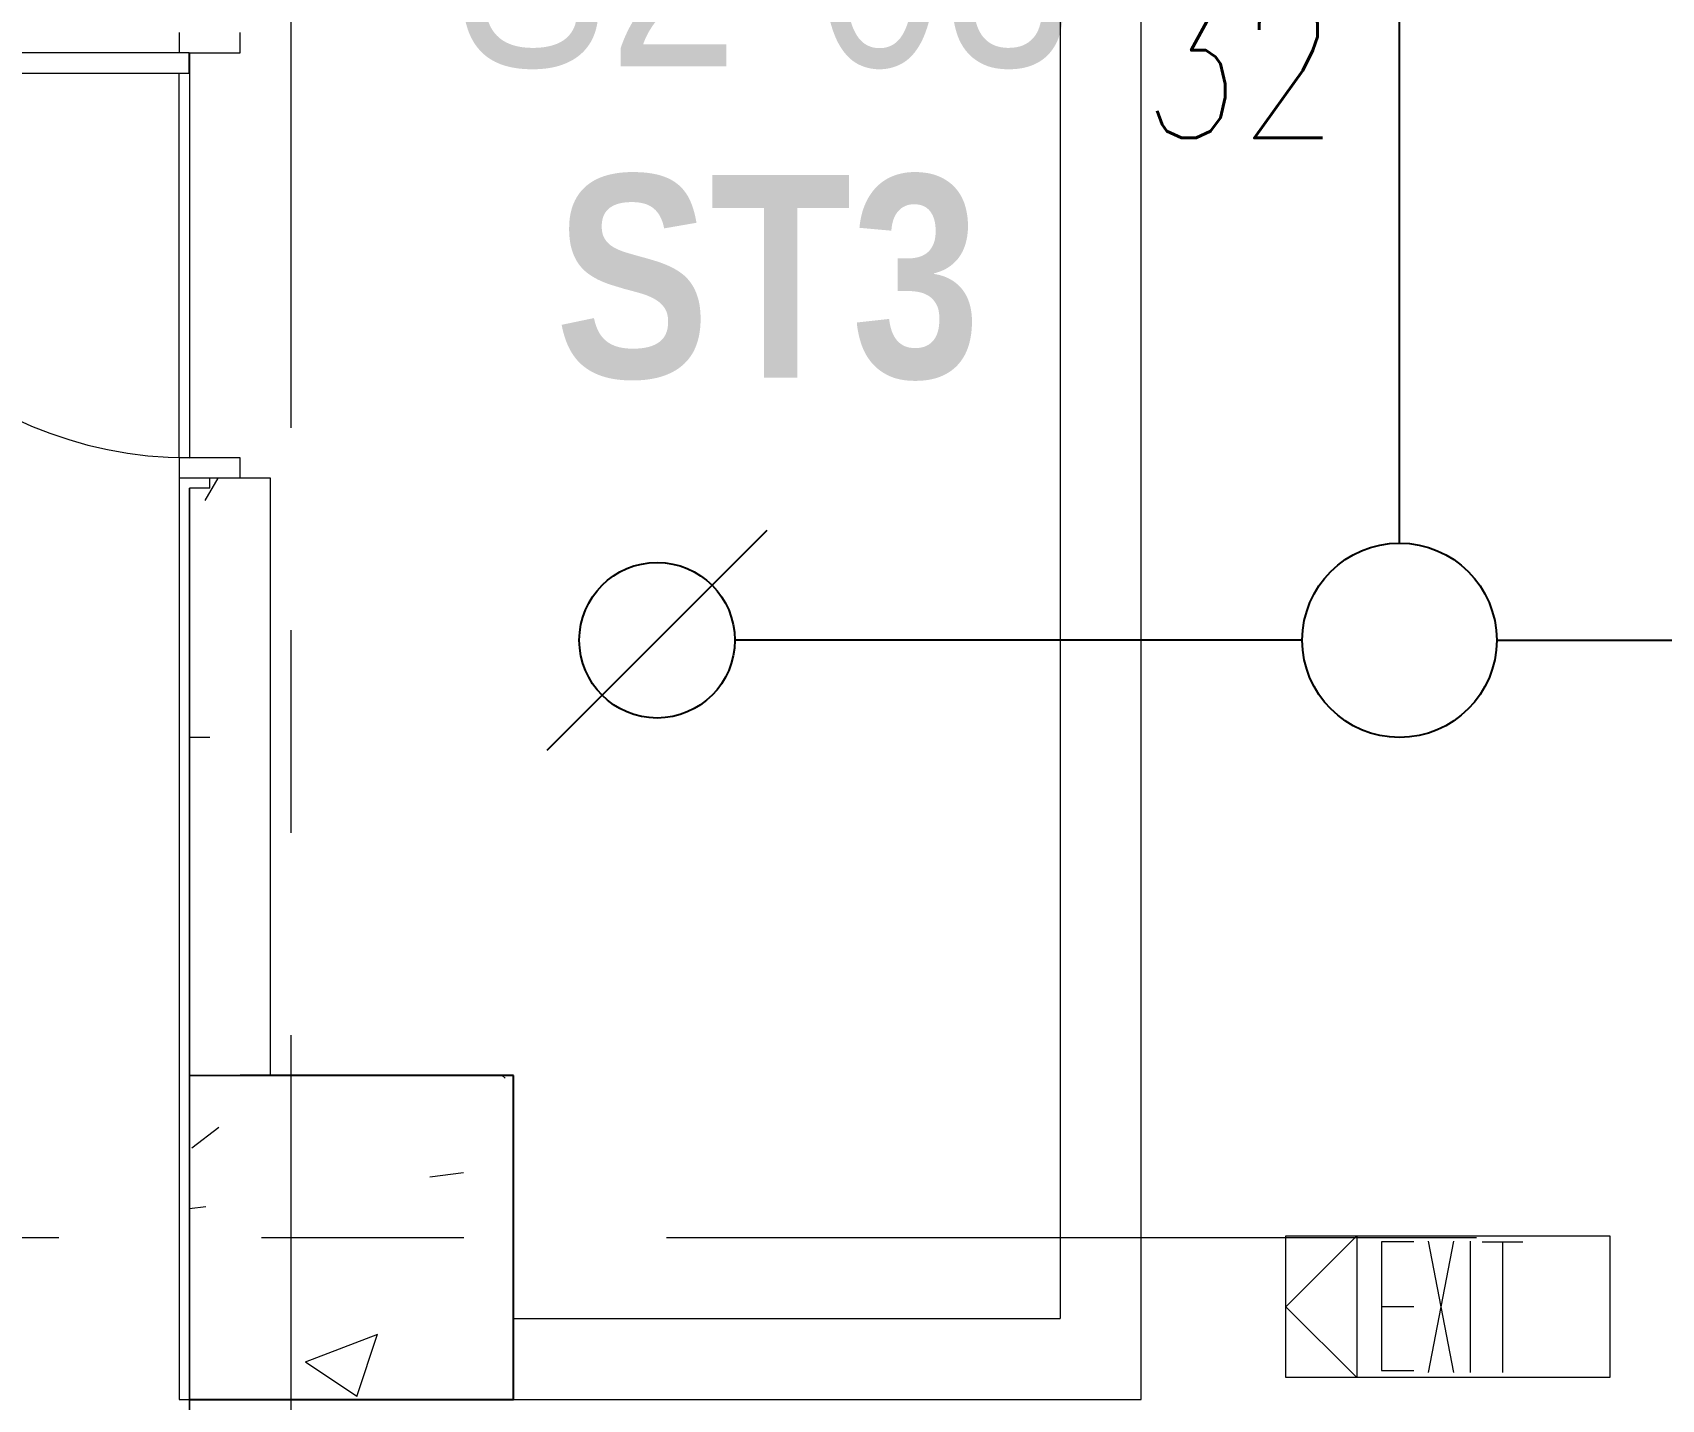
# Model space of a CAD drawing. Header units: millimetres. Extents: x -282761 to 137668, y -273845 to 94451.
# Drawn here: x 81568 to 85590, y -32425 to -29050 of the extents above; entities that cross this region are included whole.
import ezdxf

# ---------------------------------------------------------------- set-up
doc = ezdxf.new("R2010")
doc.units = ezdxf.units.MM
doc.linetypes.add('BLK_2 - 1ST__2ND_STOREY_PLAN-archi clean_11 SEPT 2024$0$IDA - Grid Line', pattern=[3500, 2000, -500, 500, -500])
for name, color, linetype, lineweight in [('BLK_2 - 1ST__2ND_STOREY_PLAN-archi clean_11 SEPT 2024$0$0-1', 8, 'Continuous', 5), ('BLK_2 - 1ST__2ND_STOREY_PLAN-archi clean_11 SEPT 2024$0$1599_DB_A_BLK2_HQ_R21-2ND STOREY 20230517--$0$A-_DETA----_ED-1', 8, 'Continuous', 9), ('BLK_2 - 1ST__2ND_STOREY_PLAN-archi clean_11 SEPT 2024$0$1599_DB_A_BLK2_HQ_R21-2ND STOREY 20230517--$0$A-_DOOR----_E-1', 8, 'Continuous', 9), ('BLK_2 - 1ST__2ND_STOREY_PLAN-archi clean_11 SEPT 2024$0$1599_DB_A_BLK2_HQ_R21-2ND STOREY 20230517--$0$E-_LIGT----_E', 8, 'Continuous', 9), ('BLK_2 - 1ST__2ND_STOREY_PLAN-archi clean_11 SEPT 2024$0$1599_DB_A_BLK2_HQ_R21-2ND STOREY 20230517--$0$S-_COLN----_E', 8, 'Continuous', 9), ('BLK_2 - 1ST__2ND_STOREY_PLAN-archi clean_11 SEPT 2024$0$_CATCHMENT_DRAIN', 8, 'Continuous', 0), ('BLK_2 - 1ST__2ND_STOREY_PLAN-archi clean_11 SEPT 2024$0$A-_FLOR----_E', 8, 'Continuous', 9), ('BLK_2 - 1ST__2ND_STOREY_PLAN-archi clean_11 SEPT 2024$0$A-_WALLPRTN_E-1', 8, 'Continuous', 18), ('BLK_2 - 1ST__2ND_STOREY_PLAN-archi clean_11 SEPT 2024$0$S-_ANOTGRID_E-1', 8, 'BLK_2 - 1ST__2ND_STOREY_PLAN-archi clean_11 SEPT 2024$0$IDA - Grid Line', 9), ('BLK_2 - 1ST__2ND_STOREY_PLAN-archi clean_11 SEPT 2024$0$S-_COLN----_E-1', 8, 'Continuous', 25), ('BLK_2 - 1ST__2ND_STOREY_PLAN-archi clean_11 SEPT 2024$0$S-_COLN----_E-2', 8, 'Continuous', 9)]:
    doc.layers.add(name, color=color, linetype=linetype, lineweight=lineweight)
for name, color, linetype in [('M-_FIRESPRK_T-', 7, 'Continuous'), ('M-_SPRK-EXP_E-N', 1, 'Continuous'), ('M-_SPRKPIEX_E-', 1, 'Continuous'), ('ROOMNAME', 7, 'Continuous')]:
    doc.layers.add(name, color=color, linetype=linetype)
doc.styles.add('BLK_2 - 1ST__2ND_STOREY_PLAN_12  JUNE 2024$0$Arial Narrow_2', font='ARIALN.TTF', dxfattribs={"height": 500})
doc.styles.add('BLK_2 - 1ST__2ND_STOREY_PLAN_12  JUNE 2024$0$Arial Narrow_B_2', font='ARIALNB.TTF', dxfattribs={"height": 500})
doc.styles.add('Simplex', font='SIMPLEX.shx', dxfattribs={"width": 0.8, "height": 2.5})
pattern_1 = [(0, (-41522.25, -42727.71), (1016, 254), [83.82, -678.18, 83.82, -678.18, -4064]), (0, (-41522.25, -42727.71), (1016, 254), [-1524, 83.82, -1440.18, 83.82, -678.18, -1778]), (0, (-41522.25, -42727.71), (1016, 254), [-3810, 83.82, -424.18, 83.82, -1186.18]), (120, (-41141.25, -42600.71), (-727.9705, 752.8818), [83.82, -678.18, 83.82, -678.18, -4064]), (120, (-41141.25, -42600.71), (-727.9705, 752.8818), [-1524, 83.82, -1440.18, 83.82, -678.18, -1778]), (120, (-41141.25, -42600.71), (-727.9705, 752.8818), [-3810, 83.82, -424.18, 83.82, -1186.18]), (240, (-41014.25, -42092.71), (-288.0295, -1006.8818), [83.82, -678.18, 83.82, -678.18, -4064]), (240, (-41014.25, -42092.71), (-288.0295, -1006.8818), [-1524, 83.82, -1440.18, 83.82, -678.18, -1778]), (240, (-41014.25, -42092.71), (-288.0295, -1006.8818), [-3810, 83.82, -424.18, 83.82, -1186.18])]

# ---------------------------------------------------------------- blocks, each defined once
blk = doc.blocks.new('fire0101')
at = {"color": 0, "linetype": 'Continuous'}
blk.add_circle((0, 0), 100, dxfattribs=at)
blk = doc.blocks.new('FIRE0107')
at = {"layer": 'M-_SPRK-EXP_E-N'}
blk.add_line((-212.1, -212.1), (212.1, 212.1), dxfattribs=at)
blk.add_circle((0, 0), 150, dxfattribs=at)
blk = doc.blocks.new('BLK_2 - 1ST__2ND_STOREY_PLAN-archi clean_11 SEPT 2024$0$1599_DB_A_BLK2_HQ_R21_rvt-2-BLK 2 2ND STOREY PLAN')
at = {"layer": 'BLK_2 - 1ST__2ND_STOREY_PLAN-archi clean_11 SEPT 2024$0$S-_COLN----_E-2'}
h = blk.add_hatch(dxfattribs=at)
h.set_pattern_fill('FP_40', color=256, style=0, pattern_type=2)
h.set_pattern_definition([(50, (0, 0), (1821.841, -159.39), [190.5, -2095.5]), (355, (0, 0), (-352.428, 1910.567), [152.4, -1676.4]), (100.451, (151.8, -13.3), (1469.426, 1751.166), [161.9, -1780.9]), (46.184, (0, 508), (2710.79, -420.428), [285.75, -3143.25]), (96.636, (226, 473), (2374.026, 2474.276), [242.85, -2671.35]), (351.184, (0, 508), (2374.05, 2474.253), [228.6, -2514.6]), (21, (254, 381), (1516.143, -1022.652), [190.5, -2095.5]), (326, (254, 381), (618.02, 1841.88), [152.4, -1676.4]), (71.451, (380.3, 295.8), (2134.171, 819.212), [161.9, -1780.9]), (37.5, (0, 0), (30.886, 845.5504), [83.82, -1572.26, 83.82, -1617.98, -1682.75]), (37.5, (0, 0), (30.886, 845.5504), [-3357.88, 83.82, -1598.93]), (7.5, (0, 0), (668.1966, 1001.806), [83.82, -886.46, 83.82, -1534.16, -641.35]), (7.5, (0, 0), (668.1966, 1001.806), [-2588.26, 83.82, -557.53]), (327.5, (-566.4, 0), (1355.9093, -57.2896), [83.82, -551.18, 83.82, -1897.38, -2628.9]), (327.5, (-566.4, 0), (1355.9093, -57.2896), [-2616.2, 83.82, -2545.08]), (317.5, (-820.4, 0), (1481.293, 254.266), [83.82, -741.68, 83.82, -1231.9, -1866.9]), (317.5, (-820.4, 0), (1481.293, 254.266), [-2141.22, 83.82, -1783.08])])
h.paths.add_polyline_path([(-139136.4, -75152.4), (-138336.4, -75152.4), (-138336.4, -74352.4), (-139136.4, -74352.4)])
at = {"layer": 'BLK_2 - 1ST__2ND_STOREY_PLAN-archi clean_11 SEPT 2024$0$1599_DB_A_BLK2_HQ_R21-2ND STOREY 20230517--$0$S-_COLN----_E'}
for points in [[(-138336.4, -74952.4), (-137636.4, -74952.4), (-137636.4, -74952.4), (-136986.4, -74952.4)], [(-138336.4, -75152.4), (-137836.4, -75152.4), (-137836.4, -75152.4), (-136786.4, -75152.4)]]:
    blk.add_lwpolyline(points, dxfattribs=at)
at = {"layer": 'BLK_2 - 1ST__2ND_STOREY_PLAN-archi clean_11 SEPT 2024$0$A-_FLOR----_E'}
blk.add_line((-139136.4, -75152.4), (-139136.4, -81552.4), dxfattribs=at)
at = {"layer": 'BLK_2 - 1ST__2ND_STOREY_PLAN-archi clean_11 SEPT 2024$0$A-_WALLPRTN_E-1'}
for p, q in [((-136786.4, -74952.4), (-136786.4, -67302.4)), ((-136986.4, -67502.4), (-136986.4, -74952.4)), ((-136786.4, -75152.4), (-136786.4, -74952.4))]:
    blk.add_line(p, q, dxfattribs=at)
at = {"layer": 'BLK_2 - 1ST__2ND_STOREY_PLAN-archi clean_11 SEPT 2024$0$S-_COLN----_E-1'}
for p, q in [((-138336.4, -74352.4), (-139011.4, -74352.4)), ((-138336.4, -75152.4), (-138336.4, -74352.4)), ((-138336.4, -75152.4), (-138336.4, -74952.4)), ((-139136.4, -75152.4), (-138336.4, -75152.4))]:
    blk.add_line(p, q, dxfattribs=at)
blk = doc.blocks.new('BLK_2 - 1ST__2ND_STOREY_PLAN-archi clean_11 SEPT 2024$0$1599_DB_A_BLK2_HQ_R21-2ND STOREY 20230517--$0$IDA - F - Single - Swing - VP - 1100L X 2200H - B2-FTD06 - 1HR-3699538-LINKVIEW_BLK2_2ND STOREY')
at = {"layer": 'BLK_2 - 1ST__2ND_STOREY_PLAN-archi clean_11 SEPT 2024$0$1599_DB_A_BLK2_HQ_R21-2ND STOREY 20230517--$0$A-_DOOR----_E-1'}
for p, q in [((500, 1050.8), (450, 1050.8)), ((450, 1050.8), (450, 50.8)), ((500, 50.8), (500, 1050.8)), ((450, 900.8), (500, 900.8)), ((450, 875.8), (500, 875.8)), ((475, 875.8), (475, 775.8)), ((450, 775.8), (500, 775.8)), ((450, 750.8), (500, 750.8)), ((-500, 75), (-550, 75)), ((-500, -75), (-500, 75)), ((450, 50.8), (500, 50.8)), ((550, 75), (500, 75)), ((500, 50.8), (500, -75)), ((-550, -75), (-500, -75)), ((500, -75), (550, -75))]:
    blk.add_line(p, q, dxfattribs=at)
blk.add_arc((500, 50.8), 1000, 90, 180, dxfattribs=at)
blk = doc.blocks.new('BLK_2 - 1ST__2ND_STOREY_PLAN-archi clean_11 SEPT 2024$0$1599_DB_A_BLK2_HQ_R21-2ND STOREY 20230517--$0$IDA - Exit Sign - IDA - Exit Sign - Left Side-3511324-LINKVIEW_BLK2_2ND STOREY')
at = {"layer": 'BLK_2 - 1ST__2ND_STOREY_PLAN-archi clean_11 SEPT 2024$0$1599_DB_A_BLK2_HQ_R21-2ND STOREY 20230517--$0$A-_DETA----_ED-1'}
for p, q in [((-163.9, -115.1), (-163.9, -432.5)), ((-83.9, -115.1), (-163.9, -115.1)), ((-48.9, -112.8), (14, -437.8)), ((14, -112.8), (-48.9, -437.8)), ((55.1, -112.8), (55.1, -437.8)), ((185.1, -115.3), (85.1, -115.3)), ((135.1, -115.3), (135.1, -437.8)), ((-83.9, -275), (-163.9, -275)), ((-163.9, -432.5), (-83.9, -432.5))]:
    blk.add_line(p, q, dxfattribs=at)
at = {"layer": 'BLK_2 - 1ST__2ND_STOREY_PLAN-archi clean_11 SEPT 2024$0$1599_DB_A_BLK2_HQ_R21-2ND STOREY 20230517--$0$E-_LIGT----_E'}
for p, q in [((-400, -275), (-225, -100)), ((-400, -450), (-400, -100)), ((-400, -100), (400, -100)), ((-225, -100), (-225, -450)), ((400, -100), (400, -450)), ((-225, -450), (-400, -275)), ((400, -450), (-400, -450))]:
    blk.add_line(p, q, dxfattribs=at)
blk = doc.blocks.new('BLK_2 - 1ST__2ND_STOREY_PLAN-archi clean_11 SEPT 2024')
at = {"layer": 'BLK_2 - 1ST__2ND_STOREY_PLAN-archi clean_11 SEPT 2024$0$1599_DB_A_BLK2_HQ_R21-2ND STOREY 20230517--$0$S-_COLN----_E'}
h = blk.add_hatch(dxfattribs=at)
h.set_pattern_fill('FP_3', color=256, style=0, pattern_type=2)
h.set_pattern_definition(pattern_1)
h.paths.add_polyline_path([(-49301.5, -71777.4), (-49226.5, -71777.4), (-49226.5, -69502.4), (-49346.5, -69502.4), (-49346.5, -69522.4), (-49351.5, -69522.4), (-49351.5, -71752.4), (-49301.5, -71752.4)], flags=0)
h = blk.add_hatch(dxfattribs=at)
h.set_pattern_fill('FP_3', color=256, style=0, pattern_type=2)
h.set_pattern_definition(pattern_1)
h.paths.add_polyline_path([(-49301.5, -74352.4), (-49226.5, -74352.4), (-49226.5, -72877.4), (-49301.5, -72877.4), (-49301.5, -72902.4), (-49351.5, -72902.4), (-49351.5, -74352.4)], flags=0)
h = blk.add_hatch(dxfattribs=at)
h.set_pattern_fill('FP_1', color=256, style=0, pattern_type=2)
h.set_pattern_definition([(50, (-41522.3, -42727.7), (1821.84, -159.39), [190.5, -2095.5]), (355, (-41522.3, -42727.7), (-352.43, 1910.57), [152.4, -1676.4]), (100.451, (-41370.4, -42741), (1469.43, 1751.17), [161.9, -1780.9]), (46.184, (-41522.3, -42219.7), (2710.79, -420.43), [285.75, -3143.25]), (96.636, (-41296.4, -42254.7), (2374.03, 2474.28), [242.85, -2671.35]), (351.184, (-41522.3, -42219.7), (2374.05, 2474.25), [228.6, -2514.6]), (21, (-41268.3, -42346.7), (1516.14, -1022.65), [190.5, -2095.5]), (326, (-41268.3, -42346.7), (618.02, 1841.88), [152.4, -1676.4]), (71.451, (-41141.9, -42432), (2134.17, 819.21), [161.9, -1780.9]), (37.5, (-41522.25, -42727.7), (30.886, 845.55), [83.82, -1572.26, 83.82, -1617.98, -1682.75]), (37.5, (-41522.25, -42727.7), (30.886, 845.55), [-3357.88, 83.82, -1598.93]), (7.5, (-41522.25, -42727.7), (668.197, 1001.806), [83.82, -886.46, 83.82, -1534.16, -641.35]), (7.5, (-41522.25, -42727.7), (668.197, 1001.806), [-2588.26, 83.82, -557.53]), (327.5, (-42088.7, -42727.7), (1355.91, -57.29), [83.82, -551.18, 83.82, -1897.38, -2628.9]), (327.5, (-42088.7, -42727.7), (1355.91, -57.29), [-2616.2, 83.82, -2545.08]), (317.5, (-42342.7, -42727.7), (1481.293, 254.266), [83.82, -741.68, 83.82, -1231.9, -1866.9]), (317.5, (-42342.7, -42727.7), (1481.293, 254.266), [-2141.22, 83.82, -1783.08])])
h.paths.add_polyline_path([(-49351.5, -75152.4), (-48551.5, -75152.4), (-48551.5, -74352.4), (-49351.5, -74352.4)], flags=0)
blk.add_lwpolyline([(-49351.5, -74352.4), (-48551.5, -74352.4), (-48551.5, -75152.4), (-49351.5, -75152.4)], close=True)
for p, q in [((-47001.5, -75152.4), (-47001.5, -67302.4)), ((-47201.5, -68516.2), (-47201.5, -74952.4)), ((-49351.5, -71827.4), (-49351.5, -72827.4)), ((-49376.5, -72827.4), (-49376.5, -71877.4)), ((-49376.5, -72877.4), (-49376.5, -75152.4)), ((-49151.5, -72877.4), (-49376.5, -72877.4)), ((-49301.5, -72902.4), (-49301.5, -72877.4)), ((-49151.5, -74352.4), (-49151.5, -72877.4)), ((-49301.5, -72902.4), (-49351.5, -72902.4)), ((-49351.5, -72902.4), (-49351.5, -74352.4)), ((-49351.5, -74352.4), (-49226.5, -74352.4)), ((-49351.5, -75152.4), (-49351.5, -74352.4)), ((-49351.5, -74352.4), (-49351.5, -75152.4)), ((-49226.5, -74352.4), (-49351.5, -74352.4)), ((-48551.5, -74352.4), (-49226.5, -74352.4)), ((-48551.5, -75152.4), (-48551.5, -74952.4)), ((-49376.5, -75152.4), (-49351.5, -75152.4)), ((-49351.5, -75152.4), (-49351.5, -81552.4)), ((-49351.5, -75152.4), (-48551.5, -75152.4))]:
    blk.add_line(p, q, dxfattribs=at)
at = {"layer": 'BLK_2 - 1ST__2ND_STOREY_PLAN-archi clean_11 SEPT 2024$0$A-_FLOR----_E'}
blk.add_line((-49351.5, -83802.1), (-49351.5, -72902.4), dxfattribs=at)
at = {"layer": 'BLK_2 - 1ST__2ND_STOREY_PLAN-archi clean_11 SEPT 2024$0$S-_ANOTGRID_E-1'}
for p, q in [((-49101.5, -28753), (-49101.5, -122559.3)), ((-51673.7, -74752.4), (4860.6, -74752.4))]:
    blk.add_line(p, q, dxfattribs=at)
at = {"layer": 'BLK_2 - 1ST__2ND_STOREY_PLAN-archi clean_11 SEPT 2024$0$0-1'}
blk.add_blockref('BLK_2 - 1ST__2ND_STOREY_PLAN-archi clean_11 SEPT 2024$0$1599_DB_A_BLK2_HQ_R21_rvt-2-BLK 2 2ND STOREY PLAN', (89784.8, 0), dxfattribs=at)
at = {"layer": 'BLK_2 - 1ST__2ND_STOREY_PLAN-archi clean_11 SEPT 2024$0$1599_DB_A_BLK2_HQ_R21-2ND STOREY 20230517--$0$S-_COLN----_E', "rotation": 90}
blk.add_blockref('BLK_2 - 1ST__2ND_STOREY_PLAN-archi clean_11 SEPT 2024$0$1599_DB_A_BLK2_HQ_R21-2ND STOREY 20230517--$0$IDA - F - Single - Swing - VP - 1100L X 2200H - B2-FTD06 - 1HR-3699538-LINKVIEW_BLK2_2ND STOREY', (-49301.5, -72327.4), dxfattribs=at)
at = {"layer": 'BLK_2 - 1ST__2ND_STOREY_PLAN-archi clean_11 SEPT 2024$0$1599_DB_A_BLK2_HQ_R21-2ND STOREY 20230517--$0$S-_COLN----_E'}
blk.add_blockref('BLK_2 - 1ST__2ND_STOREY_PLAN-archi clean_11 SEPT 2024$0$1599_DB_A_BLK2_HQ_R21-2ND STOREY 20230517--$0$IDA - Exit Sign - IDA - Exit Sign - Left Side-3511324-LINKVIEW_BLK2_2ND STOREY', (-46244.1, -74648.4), dxfattribs=at)

msp = doc.modelspace()

# ---------------------------------------------------------------- linework, layer by layer
at = {"layer": 'M-_SPRKPIEX_E-'}
for p, q in [((84943.6, -30310.1), (84943.6, -27790.1)), ((84703.6, -30550.1), (83302.3, -30550.1)), ((85183.6, -30550.1), (87166, -30550.1))]:
    msp.add_line(p, q, dxfattribs=at)

# ---------------------------------------------------------------- block references
at = {"layer": 'BLK_2 - 1ST__2ND_STOREY_PLAN-archi clean_11 SEPT 2024$0$_CATCHMENT_DRAIN'}
msp.add_blockref('BLK_2 - 1ST__2ND_STOREY_PLAN-archi clean_11 SEPT 2024', (131307.1, 42727.7), dxfattribs=at)
at = {"layer": 'M-_SPRKPIEX_E-', "xscale": 1.28, "yscale": 1.28, "zscale": 1.28}
msp.add_blockref('FIRE0107', (83110.3, -30550.1), dxfattribs=at)
at = {"layer": 'M-_SPRKPIEX_E-', "xscale": 2.4, "yscale": 2.4, "zscale": 2.4, "rotation": 258.865011862231}
msp.add_blockref('fire0101', (84943.6, -30550.1), dxfattribs=at)

# ---------------------------------------------------------------- texts
at = {"layer": 'M-_FIRESPRK_T-', "style": 'Simplex', "width": 0.8}
msp.add_text('32', height=350, dxfattribs=at).set_placement((84309.3, -29309.9))
at = {"layer": 'ROOMNAME', "char_height": 500, "attachment_point": 1}
for s, insert, width, style in [('S2-03', (82609.7, -28633.2), 1924.05, 'BLK_2 - 1ST__2ND_STOREY_PLAN_12  JUNE 2024$0$Arial Narrow_2'), ('ST3', (82858.4, -29401.5), 1322.784, 'BLK_2 - 1ST__2ND_STOREY_PLAN_12  JUNE 2024$0$Arial Narrow_B_2')]:
    msp.add_mtext(s, dxfattribs=dict(at, insert=insert, width=width, style=style))

doc.saveas('drawing.dxf')
